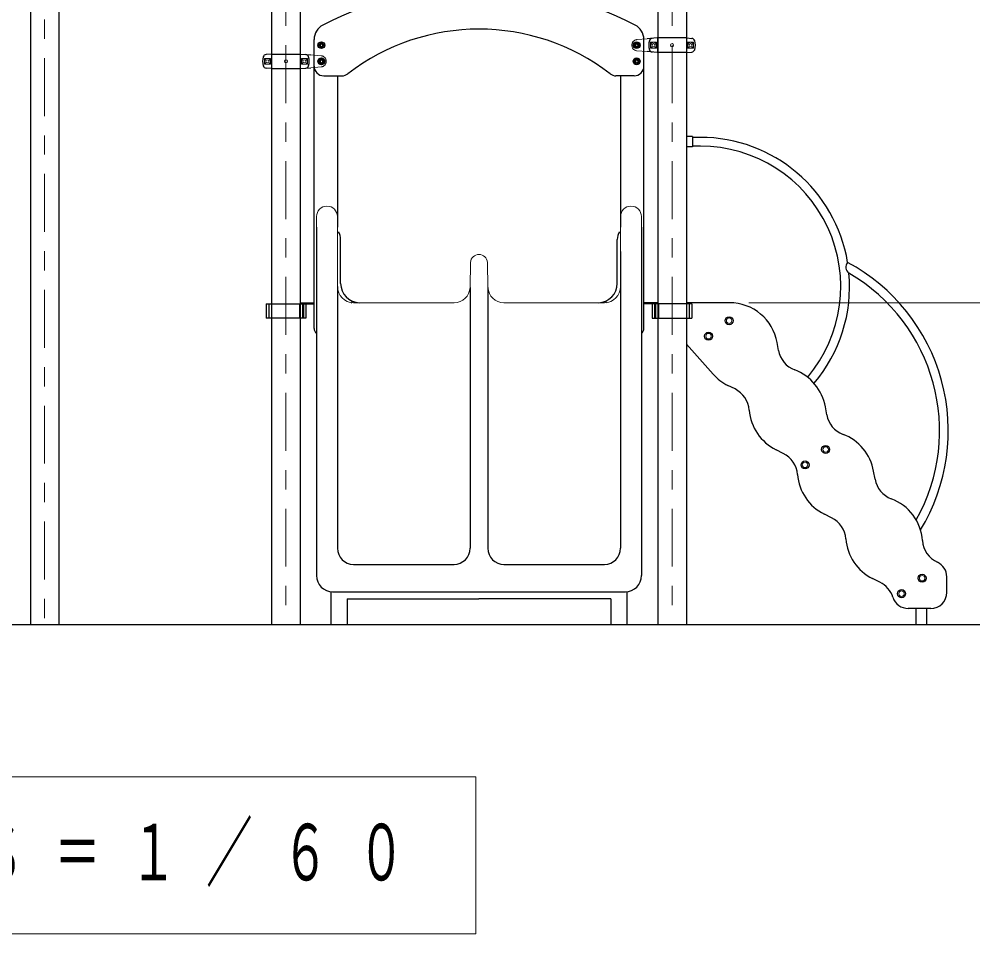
# Model space of a CAD drawing. Units: millimetres on the paper. Extents: x -385 to 0, y -594 to 267.
# Drawn here: x -283.97 to -234.55, y -144.62 to -97.25 of the extents above; entities that cross this region are included whole.
import ezdxf

# ---------------------------------------------------------------- set-up
doc = ezdxf.new("R2010")
doc.units = ezdxf.units.MM
doc.linetypes.add('USER1', pattern=[4.5, 2.5, -2])
doc.linetypes.add('USER2', pattern=[6, 3, -1, 1, -1])
doc.layers.add('LY_1', color=7, linetype='Continuous', lineweight=25)
doc.styles.add('ＭＳ ゴシック', font='')
doc.styles.get('ＭＳ ゴシック').set_extended_font_data('MS Gothic')

msp = doc.modelspace()

# ---------------------------------------------------------------- linework, layer by layer
at = {"layer": 'LY_1'}
for p, q in [((-270.882, -68.598), (-270.882, -128.598)), ((-269.398, -68.598), (-269.398, -128.598)), ((-250.882, -68.598), (-250.882, -128.598)), ((-249.398, -68.598), (-249.398, -128.598)), ((-283.382, -75.265), (-283.382, -128.598)), ((-281.898, -75.265), (-281.898, -128.598)), ((-268.682, -113.265), (-268.682, -98.299)), ((-251.598, -113.265), (-251.598, -98.251)), ((-250.907, -98.223), (-251.432, -98.269)), ((-249.373, -98.223), (-250.907, -98.223)), ((-249.373, -98.223), (-249.11, -98.246)), ((-268.373, -98.56), (-268.307, -98.521)), ((-268.373, -98.56), (-268.373, -98.637)), ((-268.373, -98.637), (-268.307, -98.675)), ((-268.307, -98.521), (-268.24, -98.56)), ((-268.307, -98.675), (-268.24, -98.637)), ((-268.24, -98.56), (-268.24, -98.637)), ((-252.04, -98.56), (-251.973, -98.521)), ((-252.04, -98.56), (-252.04, -98.637)), ((-252.04, -98.637), (-251.973, -98.675)), ((-251.973, -98.521), (-251.907, -98.56)), ((-251.973, -98.675), (-251.907, -98.637)), ((-251.907, -98.56), (-251.907, -98.637)), ((-270.907, -99.057), (-271.17, -99.08)), ((-270.907, -99.057), (-269.373, -99.057)), ((-269.373, -99.057), (-268.848, -99.103)), ((-250.907, -98.973), (-251.432, -98.927)), ((-249.373, -98.973), (-250.907, -98.973)), ((-249.373, -98.973), (-249.11, -98.95)), ((-270.907, -99.807), (-271.17, -99.784)), ((-270.907, -99.807), (-269.373, -99.807)), ((-269.373, -99.807), (-268.848, -99.761)), ((-268.373, -99.393), (-268.307, -99.355)), ((-268.373, -99.393), (-268.373, -99.47)), ((-268.373, -99.47), (-268.307, -99.509)), ((-268.307, -99.355), (-268.24, -99.393)), ((-268.307, -99.509), (-268.24, -99.47)), ((-268.24, -99.393), (-268.24, -99.47)), ((-252.04, -99.393), (-251.973, -99.355)), ((-252.04, -99.393), (-252.04, -99.47)), ((-252.04, -99.47), (-251.973, -99.509)), ((-251.973, -99.355), (-251.907, -99.393)), ((-251.973, -99.509), (-251.907, -99.47)), ((-251.907, -99.393), (-251.907, -99.47)), ((-268.182, -100.182), (-267.235, -100.182)), ((-267.473, -100.182), (-267.473, -108.017)), ((-252.098, -100.182), (-253.046, -100.182)), ((-252.807, -100.182), (-252.807, -108.017)), ((-249.08, -103.332), (-249.398, -103.332)), ((-249.08, -103.332), (-249.08, -103.865)), ((-248.668, -103.372), (-249.08, -103.372)), ((-249.08, -103.865), (-249.398, -103.865)), ((-248.668, -103.825), (-249.08, -103.825)), ((-268.557, -108.015), (-268.557, -126.066)), ((-251.723, -108.015), (-251.723, -126.066)), ((-267.307, -110.932), (-267.307, -108.662)), ((-252.973, -110.932), (-252.973, -108.662)), ((-252.807, -109.286), (-252.807, -124.65)), ((-267.473, -111.098), (-267.473, -124.65)), ((-260.601, -111.14), (-260.601, -124.65)), ((-259.68, -111.14), (-259.68, -124.65)), ((-271.17, -111.985), (-271.17, -112.735)), ((-271.17, -111.985), (-268.682, -111.985)), ((-271.032, -111.985), (-271.032, -112.735)), ((-269.445, -111.985), (-269.445, -112.735)), ((-269.398, -111.932), (-268.682, -111.932)), ((-269.289, -111.985), (-269.289, -112.735)), ((-269.239, -111.985), (-269.239, -112.735)), ((-269.11, -111.985), (-269.11, -112.735)), ((-250.883, -111.932), (-251.598, -111.932)), ((-249.11, -111.985), (-251.598, -111.985)), ((-251.17, -111.985), (-251.17, -112.735)), ((-251.041, -111.985), (-251.041, -112.735)), ((-250.992, -111.985), (-250.992, -112.735)), ((-250.836, -111.985), (-250.836, -112.735)), ((-247.157, -111.932), (-249.398, -111.932)), ((-249.248, -111.985), (-249.248, -112.735)), ((-249.11, -111.985), (-249.11, -112.735)), ((-269.11, -112.735), (-271.17, -112.735)), ((-251.17, -112.735), (-249.11, -112.735)), ((-249.398, -114.076), (-248.01, -115.635)), ((-244.624, -114.4), (-244.697, -113.989)), ((-246.875, -116.399), (-247.249, -116.215)), ((-242.124, -117.733), (-242.197, -117.323)), ((-244.375, -119.732), (-244.749, -119.548)), ((-239.624, -121.066), (-239.697, -120.656)), ((-241.875, -123.066), (-242.249, -122.881)), ((-266.64, -125.483), (-261.434, -125.483)), ((-258.846, -125.483), (-253.64, -125.483)), ((-239.375, -126.399), (-239.749, -126.215)), ((-235.903, -126.932), (-235.903, -126.128)), ((-267.807, -126.895), (-267.807, -128.598)), ((-267.723, -126.899), (-252.557, -126.899)), ((-252.473, -126.895), (-252.473, -128.598)), ((-266.973, -127.265), (-260.14, -127.265)), ((-266.973, -127.265), (-266.973, -128.598)), ((-253.307, -127.265), (-260.14, -127.265)), ((-253.307, -127.265), (-253.307, -128.598)), ((-236.736, -127.765), (-237.902, -127.765)), ((-237.498, -128.598), (-237.498, -127.765)), ((-236.932, -128.598), (-236.932, -127.765)), ((-349.695, -128.598), (-227.623, -128.598))]:
    msp.add_line(p, q, dxfattribs=at)
at = {"layer": 'LY_1', "linetype": 'USER2', "lineweight": 13}
for p, q in [((-270.14, -68.598), (-270.14, -128.598)), ((-250.14, -68.598), (-250.14, -128.598)), ((-282.64, -75.265), (-282.64, -128.598))]:
    msp.add_line(p, q, dxfattribs=at)
at = {"layer": 'LY_1', "linetype": 'USER1', "lineweight": 13}
for p, q in [((-251.432, -98.269), (-251.957, -98.308)), ((-250.89, -98.24), (-250.89, -98.957)), ((-249.39, -98.24), (-249.39, -98.957)), ((-270.89, -99.073), (-270.89, -99.79)), ((-269.39, -99.073), (-269.39, -99.79)), ((-268.848, -99.103), (-268.323, -99.141)), ((-251.432, -98.927), (-251.957, -98.889)), ((-268.848, -99.761), (-268.323, -99.722))]:
    msp.add_line(p, q, dxfattribs=at)
at = {"layer": 'LY_1', "lineweight": 13}
for p, q in [((-250.944, -98.444), (-251.253, -98.444)), ((-251.253, -98.752), (-251.253, -98.444)), ((-250.944, -98.752), (-251.253, -98.752)), ((-249.336, -98.444), (-249.028, -98.444)), ((-249.336, -98.752), (-249.028, -98.752)), ((-249.028, -98.752), (-249.028, -98.444)), ((-270.944, -99.278), (-271.253, -99.278)), ((-271.253, -99.586), (-271.253, -99.278)), ((-269.336, -99.278), (-269.028, -99.278)), ((-269.028, -99.586), (-269.028, -99.278)), ((-270.944, -99.586), (-271.253, -99.586)), ((-269.336, -99.586), (-269.028, -99.586)), ((-268.557, -107.473), (-268.557, -108.015)), ((-267.473, -107.473), (-267.473, -111.098)), ((-252.807, -107.473), (-252.807, -111.098)), ((-251.723, -107.473), (-251.723, -108.015)), ((-260.601, -111.14), (-260.578, -109.848)), ((-259.68, -111.14), (-259.703, -109.848)), ((-266.64, -111.932), (-261.433, -111.932)), ((-253.64, -111.932), (-258.847, -111.932)), ((-246.157, -111.932), (-221.83, -111.932)), ((-260.302, -136.485), (-311.102, -136.485)), ((-260.302, -144.618), (-260.302, -136.485)), ((-311.102, -144.618), (-260.302, -144.618))]:
    msp.add_line(p, q, dxfattribs=at)
at = {"layer": 'LY_1'}
for centre, radius in [((-268.307, -98.598), 0.175), ((-268.307, -98.598), 0.125), ((-251.973, -98.598), 0.175), ((-251.973, -98.598), 0.125), ((-268.307, -99.432), 0.175), ((-268.307, -99.432), 0.125), ((-251.973, -99.432), 0.175), ((-251.973, -99.432), 0.125), ((-247.182, -112.865), 0.208), ((-248.248, -113.665), 0.208), ((-242.182, -119.532), 0.208), ((-243.248, -120.332), 0.208), ((-237.182, -126.198), 0.208), ((-238.248, -126.998), 0.208)]:
    msp.add_circle(centre, radius, dxfattribs=at)
at = {"layer": 'LY_1', "linetype": 'USER1', "lineweight": 13}
for centre, radius in [((-268.307, -98.598), 0.104), ((-251.973, -98.598), 0.125), ((-251.973, -98.598), 0.104), ((-268.307, -99.432), 0.125), ((-268.307, -99.432), 0.104), ((-251.973, -99.432), 0.104)]:
    msp.add_circle(centre, radius, dxfattribs=at)
at = {"layer": 'LY_1', "lineweight": 13}
for centre, radius in [((-268.307, -98.598), 0.0917), ((-251.973, -98.598), 0.0917), ((-251.098, -98.598), 0.154), ((-251.098, -98.598), 0.0833), ((-250.14, -98.598), 0.0833), ((-249.182, -98.598), 0.154), ((-249.182, -98.598), 0.0833), ((-271.098, -99.432), 0.154), ((-269.182, -99.432), 0.154), ((-271.098, -99.432), 0.0833), ((-270.14, -99.432), 0.0833), ((-269.182, -99.432), 0.0833), ((-268.307, -99.432), 0.0917), ((-251.973, -99.432), 0.0917), ((-247.182, -112.865), 0.142), ((-248.248, -113.665), 0.142), ((-242.182, -119.532), 0.142), ((-243.248, -120.332), 0.142), ((-237.182, -126.198), 0.142), ((-238.248, -126.998), 0.142)]:
    msp.add_circle(centre, radius, dxfattribs=at)
at = {"layer": 'LY_1'}
for centre, radius, start, end in [((-260.14, -113.271), 17.673, 62.7577, 117.2423), ((-267.848, -98.299), 0.833, 117.2423, 180), ((-260.14, -108.887), 11.122, 52.3787, 127.6213), ((-252.432, -98.299), 0.833, 0, 62.7577), ((-251.155, -98.412), 0.167, 95, 163.8038), ((-249.125, -98.412), 0.167, 16.1962, 85), ((-250.515, -98.598), 0.833, 163.8038, 196.1962), ((-249.765, -98.598), 0.833, 343.8037, 16.1962), ((-270.515, -99.432), 0.833, 163.8038, 196.1962), ((-271.155, -99.246), 0.167, 95, 163.8038), ((-269.125, -99.246), 0.167, 16.1962, 85), ((-269.765, -99.432), 0.833, 343.8037, 16.1962), ((-251.155, -98.784), 0.167, 196.1962, 265), ((-249.125, -98.784), 0.167, 275, 343.8037), ((-271.155, -99.618), 0.167, 196.1962, 265), ((-269.125, -99.618), 0.167, 275, 343.8037), ((-268.182, -99.682), 0.5, 180, 270), ((-252.098, -99.682), 0.5, 270, 0), ((-267.235, -99.682), 0.5, 270, 307.6212), ((-253.046, -99.682), 0.5, 232.3787, 270), ((-248.668, -111.098), 7.727, 9.3503, 90), ((-248.668, -111.098), 7.273, 319.8063, 90), ((-268.14, -108.662), 0.833, 0, 28.955), ((-252.14, -108.662), 0.833, 151.045, 180), ((-240.762, -110.091), 0.376, 138.7633, 235.7576), ((-245.72, -118.562), 9.893, 328.7073, 61.7998), ((-248.668, -111.098), 7.727, 319.6173, 5.1706), ((-245.72, -118.562), 9.44, 330.6897, 59.8151), ((-266.307, -110.932), 1, 180, 269.0607), ((-253.973, -110.932), 1, 270.9393, 0), ((-266.754, -111.882), 0.05, 270, 64.7912), ((-253.526, -111.882), 0.05, 115.2088, 270), ((-247.157, -114.432), 2.5, 10, 90), ((-268.348, -113.265), 0.333, 180, 231.3178), ((-251.932, -113.265), 0.333, 308.6822, 0), ((-243.311, -114.168), 1.333, 190, 249.4206), ((-244.659, -117.757), 2.5, 10, 69.4206), ((-246.143, -113.973), 2.5, 221.6827, 243.7398), ((-247.465, -117.595), 1.333, 4.3192, 63.7398), ((-243.643, -117.306), 2.5, 184.3192, 243.7398), ((-240.811, -117.501), 1.333, 190, 249.4206), ((-242.159, -121.09), 2.5, 10, 69.4206), ((-244.965, -120.928), 1.333, 4.3192, 63.7398), ((-241.143, -120.639), 2.5, 184.3192, 243.7398), ((-238.311, -120.835), 1.333, 190, 249.4206), ((-239.659, -124.424), 2.5, 3.9825, 69.4206), ((-242.465, -124.261), 1.333, 4.3192, 63.7398), ((-238.643, -123.973), 2.5, 184.3192, 243.7398), ((-235.835, -124.157), 1.333, 183.9825, 245.4167), ((-266.64, -124.65), 0.833, 180, 270), ((-261.434, -124.65), 0.833, 270, 0), ((-258.846, -124.65), 0.833, 180, 270), ((-253.64, -124.65), 0.833, 270, 0), ((-236.736, -126.128), 0.833, 0, 65.4167), ((-267.723, -126.066), 0.833, 180, 270), ((-252.557, -126.066), 0.833, 270, 0), ((-239.965, -127.595), 1.333, 17.8181, 63.7398), ((-236.736, -126.932), 0.833, 270, 0), ((-237.902, -126.932), 0.833, 197.8181, 270)]:
    msp.add_arc(centre, radius, start, end, dxfattribs=at)
at = {"layer": 'LY_1', "linetype": 'USER1', "lineweight": 13}
for centre, radius, start, end in [((-251.932, -98.598), 0.291, 95, 265), ((-250.907, -98.24), 0.0167, 0, 91.9889), ((-269.373, -99.073), 0.0167, 88.0111, 180), ((-268.348, -99.432), 0.291, 275, 85), ((-250.907, -98.957), 0.0167, 270, 0), ((-269.373, -99.79), 0.0167, 180, 270)]:
    msp.add_arc(centre, radius, start, end, dxfattribs=at)
at = {"layer": 'LY_1', "lineweight": 13}
for centre, radius, start, end in [((-253.078, -98.598), 2.139, 355.8705, 4.1295), ((-247.202, -98.598), 2.139, 175.8705, 184.1295), ((-273.078, -99.432), 2.139, 355.8705, 4.1295), ((-267.202, -99.432), 2.139, 175.8705, 184.1295), ((-268.015, -107.473), 0.542, 0, 180), ((-252.265, -107.473), 0.542, 0, 180), ((-260.14, -109.87), 0.438, 2.8624, 177.1376), ((-266.64, -111.098), 0.833, 180, 270), ((-261.433, -111.098), 0.833, 270, 357.1376), ((-258.847, -111.098), 0.833, 182.8624, 270), ((-253.64, -111.098), 0.833, 270, 0)]:
    msp.add_arc(centre, radius, start, end, dxfattribs=at)

# ---------------------------------------------------------------- texts
at = {"layer": 'LY_1', "insert": (-309.702, -140.552), "char_height": 2.933, "attachment_point": 4, "style": 'ＭＳ ゴシック'}
msp.add_mtext('\\T1.64;\\W0.6;Ａ視立面図\u3000Ｓ＝１／６０', dxfattribs=at)

doc.saveas('drawing.dxf')
